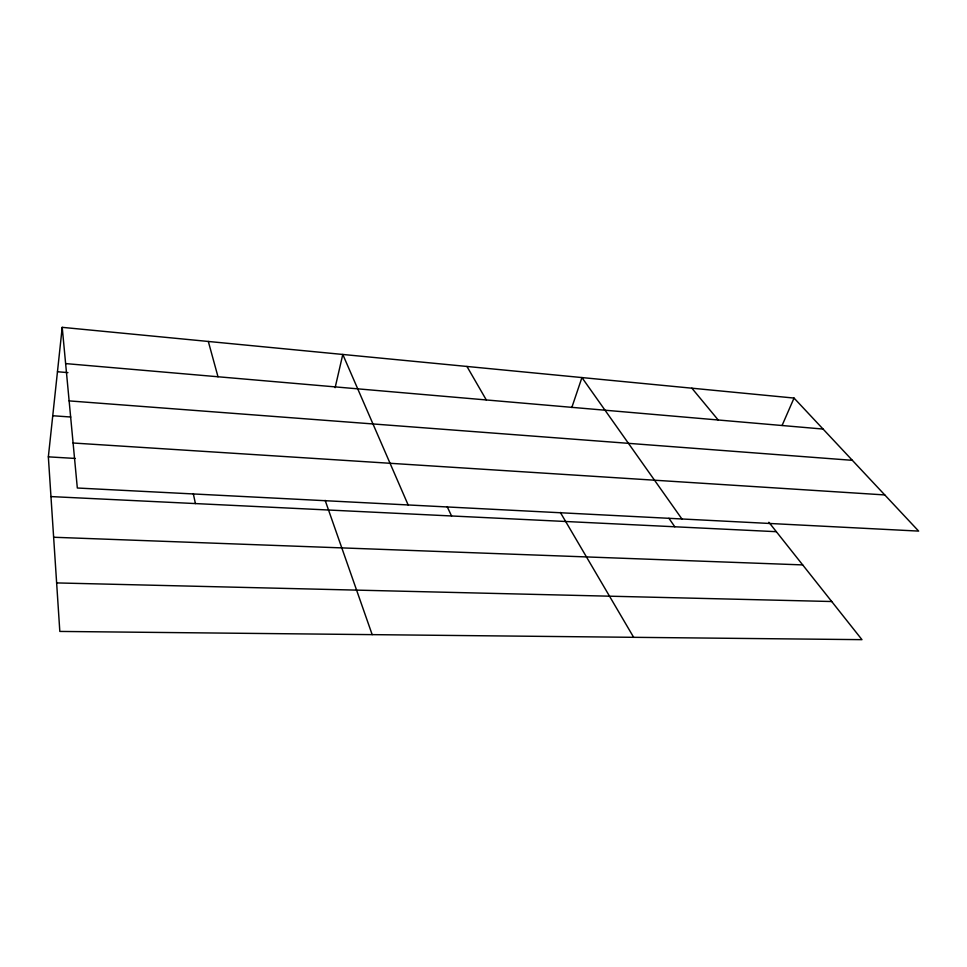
<?xml version="1.0" encoding="UTF-8"?>
<svg xmlns="http://www.w3.org/2000/svg" width="967" height="967" viewBox="0 0 967 967"><rect width="100%" height="100%" fill="white"/><g stroke="black" fill="none" stroke-linecap="round" stroke-linejoin="round"><path stroke-width="1.45" d="M768.874 522.265L861.96 639.658L59.821 631.427L48.35 456.847L62.214 327.342L794.04 398.066L918.65 531.101L77.324 488.009L62.214 327.342M335.126 387.682L342.789 354.454L408.147 504.955M571.799 407.554L581.941 377.565L681.928 518.977M782.098 425.444L794.04 398.066M56.63 582.92L831.729 601.522M53.632 537.253L802.695 564.909M50.961 496.579L776.356 531.693M48.35 456.847L75.221 458.443M73.093 443.007L884.781 494.935M52.75 415.737L70.772 417.019M69.128 400.894L852.362 460.328M57.464 371.739L67.932 372.621M65.623 363.592L823.062 429.058M691.876 388.19L718.191 419.992M668.922 518.288L674.821 526.785M560.328 512.413L633.651 637.313M466.952 366.457L486.304 399.951M447.141 506.611L451.577 515.979M325.154 500.362L372.174 634.63M208.316 341.46L217.998 376.767M193.279 493.605L195.419 503.577"/></g></svg>
